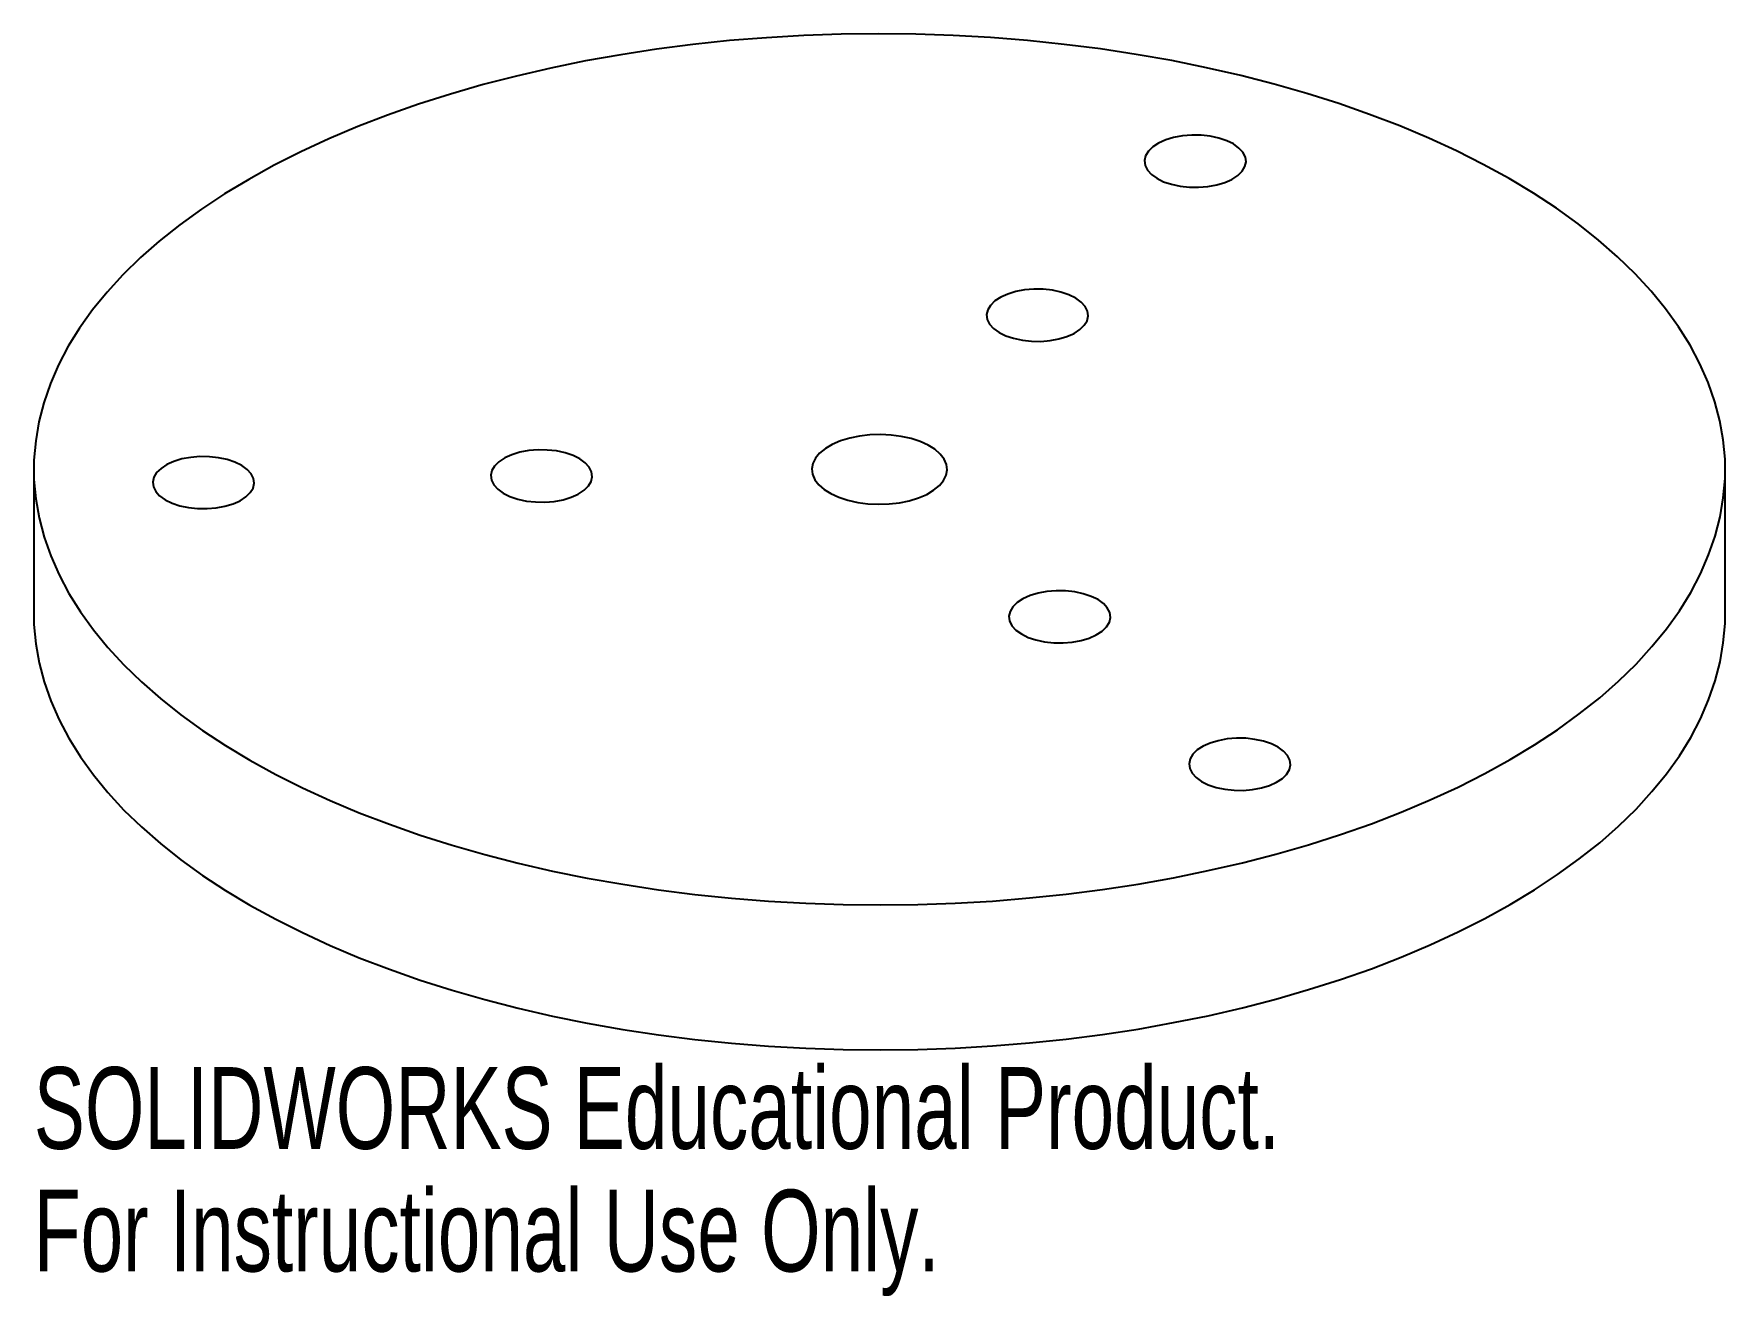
# Paper-space layout '_Trimetric' of a CAD drawing. Header units: millimetres. Extents: x -50 to 50, y -40 to 34.
import ezdxf

# ---------------------------------------------------------------- set-up
doc = ezdxf.new("R2010")
doc.units = ezdxf.units.MM
doc.styles.add('SLDTEXTSTYLE0', font='TXT', dxfattribs={"width": 0.7})

psp = doc.layouts.new('_Trimetric')

# ---------------------------------------------------------------- linework, layer by layer
at = {"color": 7, "linetype": 'Continuous', "lineweight": 25}
for p, q in [((-50, 8.57), (-50, 0)), ((50, 0), (50, 8.57))]:
    psp.add_line(p, q, dxfattribs=at)
at = {"color": 7, "linetype": 'Continuous', "lineweight": 25, "flags": 128}
for points in [[(-23.33, -14.2), (-21.36, -14.71), (-19.34, -15.18), (-17.28, -15.59), (-15.18, -15.96), (-13.06, -16.29), (-10.91, -16.56), (-8.75, -16.78), (-6.56, -16.96), (-4.36, -17.08), (-2.15, -17.16), (0.06, -17.18), (2.27, -17.15), (4.48, -17.08), (6.68, -16.95), (8.86, -16.77), (11.03, -16.55), (13.18, -16.27), (15.3, -15.95), (17.39, -15.57), (19.44, -15.15), (21.46, -14.69), (23.44, -14.18), (25.37, -13.62), (27.25, -13.02), (29.08, -12.38), (30.85, -11.69), (32.56, -10.97), (34.21, -10.21), (35.79, -9.41), (37.29, -8.58), (38.73, -7.71), (40.09, -6.82), (41.37, -5.89), (42.58, -4.93), (43.69, -3.95), (44.73, -2.94), (45.67, -1.91), (46.53, -0.86), (47.29, 0.21), (47.96, 1.3), (48.54, 2.4), (49.02, 3.51), (49.41, 4.63), (49.7, 5.76), (49.89, 6.89), (49.99, 8.03), (49.99, 9.17), (49.89, 10.31), (49.69, 11.44), (49.39, 12.57), (49, 13.7), (48.51, 14.81), (47.93, 15.91), (47.25, 16.99), (46.48, 18.06), (45.62, 19.11), (44.67, 20.14), (43.64, 21.14), (42.51, 22.13), (41.31, 23.08), (40.02, 24.01), (38.66, 24.9), (37.22, 25.77), (35.7, 26.6), (34.12, 27.4), (32.47, 28.15), (30.76, 28.88), (28.98, 29.56), (27.15, 30.2), (25.27, 30.79), (23.33, 31.35), (21.36, 31.86), (19.34, 32.32), (17.28, 32.74), (15.18, 33.11), (13.06, 33.43), (10.91, 33.7), (8.75, 33.93), (6.56, 34.1), (4.36, 34.23), (2.15, 34.3), (-0.06, 34.32), (-2.27, 34.3), (-4.48, 34.22), (-6.68, 34.09), (-8.86, 33.92), (-11.03, 33.69), (-13.18, 33.41), (-15.3, 33.09), (-17.39, 32.72), (-19.44, 32.3), (-21.46, 31.83), (-23.44, 31.32), (-25.37, 30.76), (-27.25, 30.16), (-29.08, 29.52), (-30.85, 28.84), (-32.56, 28.12), (-34.21, 27.35), (-35.79, 26.56), (-37.29, 25.72), (-38.73, 24.86), (-40.09, 23.96), (-41.37, 23.03), (-42.58, 22.07), (-43.69, 21.09), (-44.73, 20.08), (-45.67, 19.05), (-46.53, 18), (-47.29, 16.93), (-47.96, 15.85), (-48.54, 14.75), (-49.02, 13.64), (-49.41, 12.51), (-49.7, 11.38), (-49.89, 10.25), (-49.99, 9.11), (-49.99, 7.97), (-49.89, 6.83), (-49.69, 5.7), (-49.39, 4.57), (-49, 3.45), (-48.51, 2.34), (-47.93, 1.24), (-47.25, 0.15), (-46.48, -0.92), (-45.62, -1.96), (-44.67, -2.99), (-43.64, -4), (-42.51, -4.98), (-41.31, -5.94), (-40.02, -6.86), (-38.66, -7.76), (-37.22, -8.63), (-35.7, -9.46), (-34.12, -10.25), (-32.47, -11.01), (-30.76, -11.73), (-28.98, -12.41), (-27.15, -13.05), (-25.27, -13.65), (-23.33, -14.2)], [(17.27, 25.43), (17.78, 25.32), (18.32, 25.26), (18.87, 25.25), (19.42, 25.3), (19.94, 25.39), (20.42, 25.54), (20.84, 25.72), (21.18, 25.95), (21.44, 26.2), (21.6, 26.47), (21.67, 26.76), (21.63, 27.04), (21.49, 27.32), (21.25, 27.57), (20.93, 27.81), (20.53, 28), (20.07, 28.16), (19.56, 28.27), (19.01, 28.33), (18.46, 28.33), (17.92, 28.29), (17.39, 28.19), (16.92, 28.05), (16.5, 27.86), (16.16, 27.64), (15.9, 27.38), (15.73, 27.11), (15.67, 26.83), (15.71, 26.54), (15.85, 26.27), (16.08, 26.01), (16.4, 25.78), (16.8, 25.58), (17.27, 25.43)], [(7.93, 16.32), (8.45, 16.21), (8.99, 16.15), (9.54, 16.14), (10.09, 16.19), (10.61, 16.28), (11.08, 16.43), (11.5, 16.61), (11.85, 16.84), (12.11, 17.09), (12.27, 17.36), (12.33, 17.65), (12.29, 17.93), (12.16, 18.21), (11.92, 18.46), (11.6, 18.7), (11.2, 18.89), (10.73, 19.05), (10.22, 19.16), (9.68, 19.22), (9.13, 19.22), (8.58, 19.18), (8.06, 19.08), (7.58, 18.94), (7.17, 18.75), (6.82, 18.53), (6.56, 18.27), (6.4, 18), (6.33, 17.72), (6.37, 17.43), (6.51, 17.16), (6.75, 16.9), (7.07, 16.67), (7.47, 16.47), (7.93, 16.32)], [(-1.87, 6.75), (-1.29, 6.62), (-0.68, 6.54), (-0.06, 6.51), (0.57, 6.53), (1.18, 6.6), (1.76, 6.72), (2.3, 6.89), (2.79, 7.09), (3.2, 7.34), (3.54, 7.61), (3.79, 7.91), (3.94, 8.22), (4, 8.54), (3.96, 8.86), (3.82, 9.18), (3.59, 9.48), (3.27, 9.76), (2.87, 10.01), (2.4, 10.22), (1.87, 10.39), (1.29, 10.52), (0.68, 10.6), (0.06, 10.63), (-0.57, 10.61), (-1.18, 10.54), (-1.76, 10.42), (-2.3, 10.26), (-2.79, 10.05), (-3.2, 9.81), (-3.54, 9.53), (-3.79, 9.24), (-3.94, 8.92), (-4, 8.6), (-3.96, 8.28), (-3.82, 7.96), (-3.59, 7.66), (-3.27, 7.38), (-2.87, 7.14), (-2.4, 6.92), (-1.87, 6.75)], [(-41.37, 6.42), (-40.86, 6.31), (-40.32, 6.25), (-39.76, 6.25), (-39.22, 6.29), (-38.7, 6.39), (-38.22, 6.53), (-37.8, 6.72), (-37.46, 6.94), (-37.2, 7.2), (-37.04, 7.47), (-36.97, 7.75), (-37.01, 8.04), (-37.15, 8.31), (-37.38, 8.57), (-37.71, 8.8), (-38.11, 9), (-38.57, 9.15), (-39.08, 9.26), (-39.62, 9.32), (-40.18, 9.33), (-40.72, 9.28), (-41.24, 9.19), (-41.72, 9.04), (-42.14, 8.86), (-42.48, 8.63), (-42.74, 8.38), (-42.91, 8.11), (-42.97, 7.82), (-42.93, 7.54), (-42.79, 7.26), (-42.56, 7.01), (-42.24, 6.77), (-41.83, 6.58), (-41.37, 6.42)], [(-21.39, 6.81), (-20.87, 6.7), (-20.33, 6.65), (-19.78, 6.64), (-19.23, 6.68), (-18.71, 6.78), (-18.23, 6.93), (-17.82, 7.11), (-17.47, 7.34), (-17.21, 7.59), (-17.05, 7.86), (-16.99, 8.14), (-17.02, 8.43), (-17.16, 8.7), (-17.4, 8.96), (-17.72, 9.19), (-18.12, 9.39), (-18.59, 9.55), (-19.1, 9.66), (-19.64, 9.71), (-20.19, 9.72), (-20.74, 9.68), (-21.26, 9.58), (-21.74, 9.43), (-22.15, 9.25), (-22.5, 9.02), (-22.76, 8.77), (-22.92, 8.5), (-22.98, 8.22), (-22.95, 7.93), (-22.81, 7.66), (-22.57, 7.4), (-22.25, 7.17), (-21.85, 6.97), (-21.39, 6.81)], [(9.25, -1.51), (9.76, -1.62), (10.3, -1.68), (10.86, -1.69), (11.4, -1.64), (11.93, -1.55), (12.4, -1.4), (12.82, -1.21), (13.16, -0.99), (13.42, -0.74), (13.59, -0.47), (13.65, -0.18), (13.61, 0.1), (13.47, 0.38), (13.24, 0.64), (12.92, 0.87), (12.52, 1.06), (12.05, 1.22), (11.54, 1.33), (11, 1.39), (10.45, 1.39), (9.9, 1.35), (9.38, 1.25), (8.9, 1.11), (8.48, 0.92), (8.14, 0.7), (7.88, 0.45), (7.72, 0.17), (7.65, -0.11), (7.69, -0.39), (7.83, -0.67), (8.06, -0.93), (8.39, -1.16), (8.79, -1.36), (9.25, -1.51)], [(-23.33, -22.78), (-21.36, -23.28), (-19.34, -23.75), (-17.28, -24.17), (-15.18, -24.54), (-13.06, -24.86), (-10.91, -25.13), (-8.75, -25.35), (-6.56, -25.53), (-4.36, -25.65), (-2.15, -25.73), (0.06, -25.75), (2.27, -25.73), (4.48, -25.65), (6.68, -25.52), (8.86, -25.34), (11.03, -25.12), (13.18, -24.84), (15.3, -24.52), (17.39, -24.14), (19.44, -23.73), (21.46, -23.26), (23.44, -22.75), (25.37, -22.19), (27.25, -21.59), (29.08, -20.95), (30.85, -20.27), (32.56, -19.54), (34.21, -18.78), (35.79, -17.99), (37.29, -17.15), (38.73, -16.29), (40.09, -15.39), (41.37, -14.46), (42.58, -13.5), (43.69, -12.52), (44.73, -11.51), (45.67, -10.48), (46.53, -9.43), (47.29, -8.36), (47.96, -7.28), (48.54, -6.18), (49.02, -5.06), (49.41, -3.94), (49.7, -2.81), (49.89, -1.68), (49.99, -0.54), (50, 0)], [(-50, 0), (-49.99, -0.6), (-49.89, -1.74), (-49.69, -2.87), (-49.39, -4), (-49, -5.12), (-48.51, -6.23), (-47.93, -7.33), (-47.25, -8.42), (-46.48, -9.49), (-45.62, -10.54), (-44.67, -11.57), (-43.64, -12.57), (-42.51, -13.55), (-41.31, -14.51), (-40.02, -15.44), (-38.66, -16.33), (-37.22, -17.2), (-35.7, -18.03), (-34.12, -18.82), (-32.47, -19.58), (-30.76, -20.3), (-28.98, -20.98), (-27.15, -21.62), (-25.27, -22.22), (-23.33, -22.78)], [(19.9, -10.23), (20.41, -10.34), (20.96, -10.4), (21.51, -10.41), (22.06, -10.36), (22.58, -10.26), (23.05, -10.12), (23.47, -9.93), (23.82, -9.71), (24.07, -9.46), (24.24, -9.18), (24.3, -8.9), (24.26, -8.62), (24.13, -8.34), (23.89, -8.08), (23.57, -7.85), (23.17, -7.65), (22.7, -7.5), (22.19, -7.39), (21.65, -7.33), (21.1, -7.32), (20.55, -7.37), (20.03, -7.47), (19.55, -7.61), (19.13, -7.8), (18.79, -8.02), (18.53, -8.27), (18.37, -8.55), (18.3, -8.83), (18.34, -9.11), (18.48, -9.39), (18.72, -9.65), (19.04, -9.88), (19.44, -10.08), (19.9, -10.23)]]:
    psp.add_lwpolyline(points, dxfattribs=at)

# ---------------------------------------------------------------- texts
at = {"color": 7, "linetype": 'Continuous', "char_height": 4.8336, "attachment_point": 1, "style": 'SLDTEXTSTYLE0'}
for s, insert in [('SOLIDWORKS Educational Product.', (-50, -26.77)), ('For Instructional Use Only.', (-50, -34.02))]:
    psp.add_mtext(s, dxfattribs=dict(at, insert=insert))

doc.saveas('drawing.dxf')
